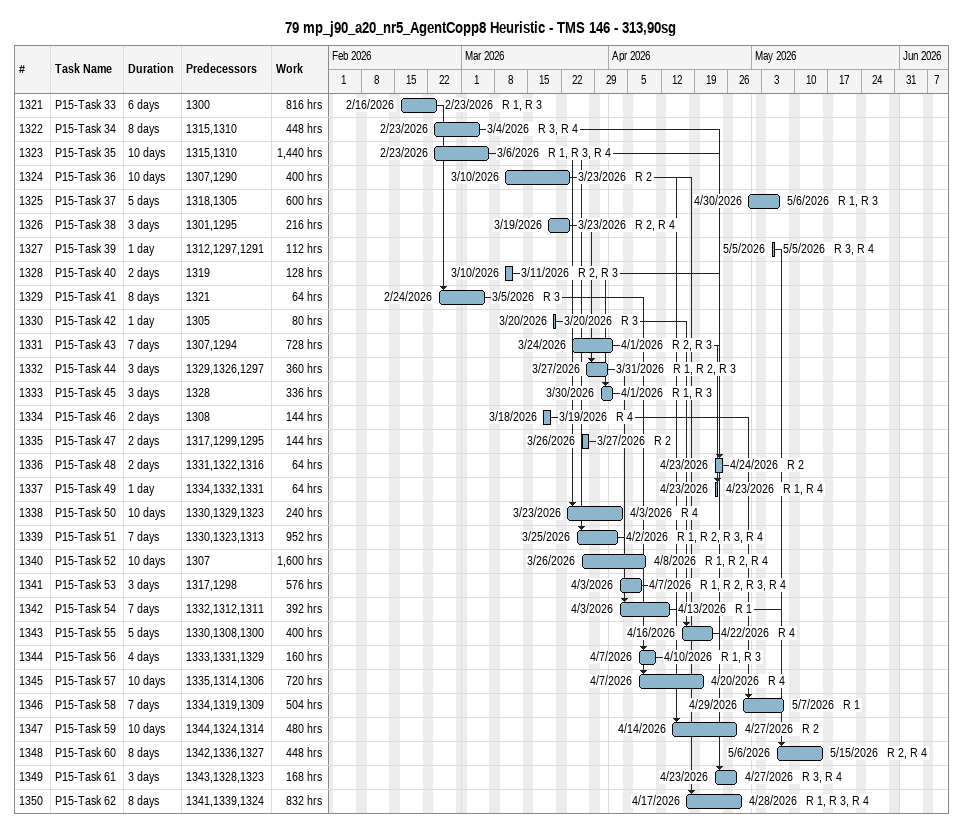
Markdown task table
79 mp_j90_a20_nr5_AgentCopp8 Heuristic - TMS 146 - 313,90sg

| ID | Task | Duration | Start | Finish | Predecessors | Resources | Work (h) |
|---|---|---|---|---|---|---|---|
| 1321 | P15-Task 33 | 6d | 2026-02-16 | 2026-02-23 | 1300 | R 1, R 3 | 816 |
| 1322 | P15-Task 34 | 8d | 2026-02-23 | 2026-03-04 | 1315, 1310 | R 3, R 4 | 448 |
| 1323 | P15-Task 35 | 10d | 2026-02-23 | 2026-03-06 | 1315, 1310 | R 1, R 3, R 4 | 1440 |
| 1324 | P15-Task 36 | 10d | 2026-03-10 | 2026-03-23 | 1307, 1290 | R 2 | 400 |
| 1325 | P15-Task 37 | 5d | 2026-04-30 | 2026-05-06 | 1318, 1305 | R 1, R 3 | 600 |
| 1326 | P15-Task 38 | 3d | 2026-03-19 | 2026-03-23 | 1301, 1295 | R 2, R 4 | 216 |
| 1327 | P15-Task 39 | 1d | 2026-05-05 | 2026-05-05 | 1312, 1297, 1291 | R 3, R 4 | 112 |
| 1328 | P15-Task 40 | 2d | 2026-03-10 | 2026-03-11 | 1319 | R 2, R 3 | 128 |
| 1329 | P15-Task 41 | 8d | 2026-02-24 | 2026-03-05 | 1321 | R 3 | 64 |
| 1330 | P15-Task 42 | 1d | 2026-03-20 | 2026-03-20 | 1305 | R 3 | 80 |
| 1331 | P15-Task 43 | 7d | 2026-03-24 | 2026-04-01 | 1307, 1294 | R 2, R 3 | 728 |
| 1332 | P15-Task 44 | 3d | 2026-03-27 | 2026-03-31 | 1329, 1326, 1297 | R 1, R 2, R 3 | 360 |
| 1333 | P15-Task 45 | 3d | 2026-03-30 | 2026-04-01 | 1328 | R 1, R 3 | 336 |
| 1334 | P15-Task 46 | 2d | 2026-03-18 | 2026-03-19 | 1308 | R 4 | 144 |
| 1335 | P15-Task 47 | 2d | 2026-03-26 | 2026-03-27 | 1317, 1299, 1295 | R 2 | 144 |
| 1336 | P15-Task 48 | 2d | 2026-04-23 | 2026-04-24 | 1331, 1322, 1316 | R 2 | 64 |
| 1337 | P15-Task 49 | 1d | 2026-04-23 | 2026-04-23 | 1334, 1332, 1331 | R 1, R 4 | 64 |
| 1338 | P15-Task 50 | 10d | 2026-03-23 | 2026-04-03 | 1330, 1329, 1323 | R 4 | 240 |
| 1339 | P15-Task 51 | 7d | 2026-03-25 | 2026-04-02 | 1330, 1323, 1313 | R 1, R 2, R 3, R 4 | 952 |
| 1340 | P15-Task 52 | 10d | 2026-03-26 | 2026-04-08 | 1307 | R 1, R 2, R 4 | 1600 |
| 1341 | P15-Task 53 | 3d | 2026-04-03 | 2026-04-07 | 1317, 1298 | R 1, R 2, R 3, R 4 | 576 |
| 1342 | P15-Task 54 | 7d | 2026-04-03 | 2026-04-13 | 1332, 1312, 1311 | R 1 | 392 |
| 1343 | P15-Task 55 | 5d | 2026-04-16 | 2026-04-22 | 1330, 1308, 1300 | R 4 | 400 |
| 1344 | P15-Task 56 | 4d | 2026-04-07 | 2026-04-10 | 1333, 1331, 1329 | R 1, R 3 | 160 |
| 1345 | P15-Task 57 | 10d | 2026-04-07 | 2026-04-20 | 1335, 1314, 1306 | R 4 | 720 |
| 1346 | P15-Task 58 | 7d | 2026-04-29 | 2026-05-07 | 1334, 1319, 1309 | R 1 | 504 |
| 1347 | P15-Task 59 | 10d | 2026-04-14 | 2026-04-27 | 1344, 1324, 1314 | R 2 | 480 |
| 1348 | P15-Task 60 | 8d | 2026-05-06 | 2026-05-15 | 1342, 1336, 1327 | R 2, R 4 | 448 |
| 1349 | P15-Task 61 | 3d | 2026-04-23 | 2026-04-27 | 1343, 1328, 1323 | R 3, R 4 | 168 |
| 1350 | P15-Task 62 | 8d | 2026-04-17 | 2026-04-28 | 1341, 1339, 1324 | R 1, R 3, R 4 | 832 |
